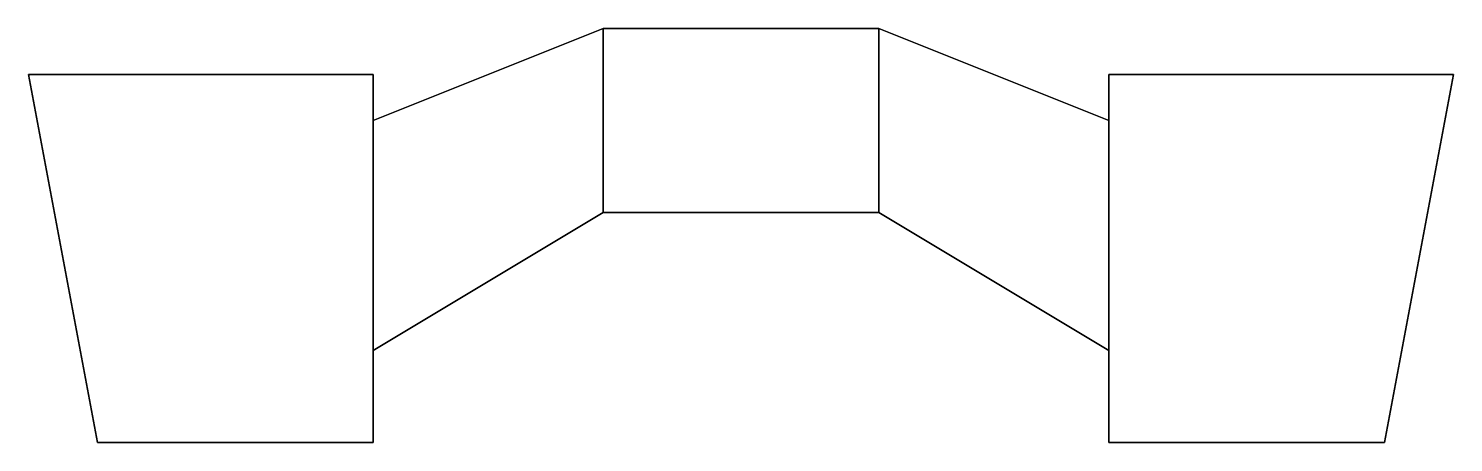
# Model space of a CAD drawing. Header units: metres. Extents: x -7.8 to 7.8, y 0 to 4.5.
import ezdxf

# ---------------------------------------------------------------- set-up
doc = ezdxf.new("R2010")
doc.units = ezdxf.units.M

msp = doc.modelspace()

# ---------------------------------------------------------------- linework, layer by layer
for points in [[(-1.5, 4.5, 6.725), (-4, 3.5, 6.823), (-4, 1, 6.823), (-1.5, 2.5, 6.725)], [(-1.5, 4.5, -0.25), (-1.5, 2.5, -0.25), (-4, 1, -3.75), (-4, 3.5, -3.75)], [(-4, 3.5, -3.75), (-4, 3.5, 6.823), (-1.5, 4.5, 6.725), (-1.5, 4.5, -0.25)], [(1.5, 4.5, 7), (-1.5, 4.5, 7), (-1.5, 4.5, -0.04), (1.5, 4.5, -0.04)], [(-1.5, 4.5, 7.04), (-1.5, 2.5, 6.79), (1.5, 2.5, 7.04), (1.5, 4.5, 7.04)], [(1.5, 4.5), (1.5, 2.5), (-1.5, 2.5, -0.25), (-1.5, 4.5)], [(1.5, 4.5, 6.661), (1.5, 2.5, 6.661), (4, 1, 6.727), (4, 3.5, 6.727)], [(4, 3.5, -3.75), (4, 1, -3.75), (1.5, 2.5, -0.25), (1.5, 4.5, -0.25)], [(4, 3.5, 6.727), (4, 3.5, -3.75), (1.5, 4.5, -0.25), (1.5, 4.5, 6.661)], [(-7.75, 4, -3.349), (-7.75, 4, 7), (-4, 4, 11.75), (-4, 4, -9.652)], [(-4, 4, -9.652), (-4, 0, -10.733), (-7, 0, -5.25), (-7.75, 4, -3.349)], [(-7.75, 4, 7), (-7, 0, 6.75), (-4, 0, 10.159), (-4, 4, 11.75)], [(-7, 0, -5.25), (-7, 0, 6.75), (-7.75, 4, 7), (-7.75, 4, -3.349)], [(-4, 4, 11.75), (-4, 0, 10.159), (-4, 0, -10.733), (-4, 4, -9.652)], [(7.75, 4, -3.25), (7, 0, -5.25), (4, 0, -10.733), (4, 4, -9.743)], [(4, 4, -9.743), (4, 0, -10.733), (4, 0, 10.25), (4, 4, 11.75)], [(4, 4, 11.75), (4, 0, 10.25), (7, 0, 6.75), (7.75, 4, 6.97)], [(4, 4, -9.743), (4, 4, 11.75), (7.75, 4, 6.97), (7.75, 4, -3.25)], [(7, 0, 6.75), (7, 0, -5.25), (7.75, 4, -3.25), (7.75, 4, 6.97)]]:
    msp.add_3dface(points)

doc.saveas('drawing.dxf')
